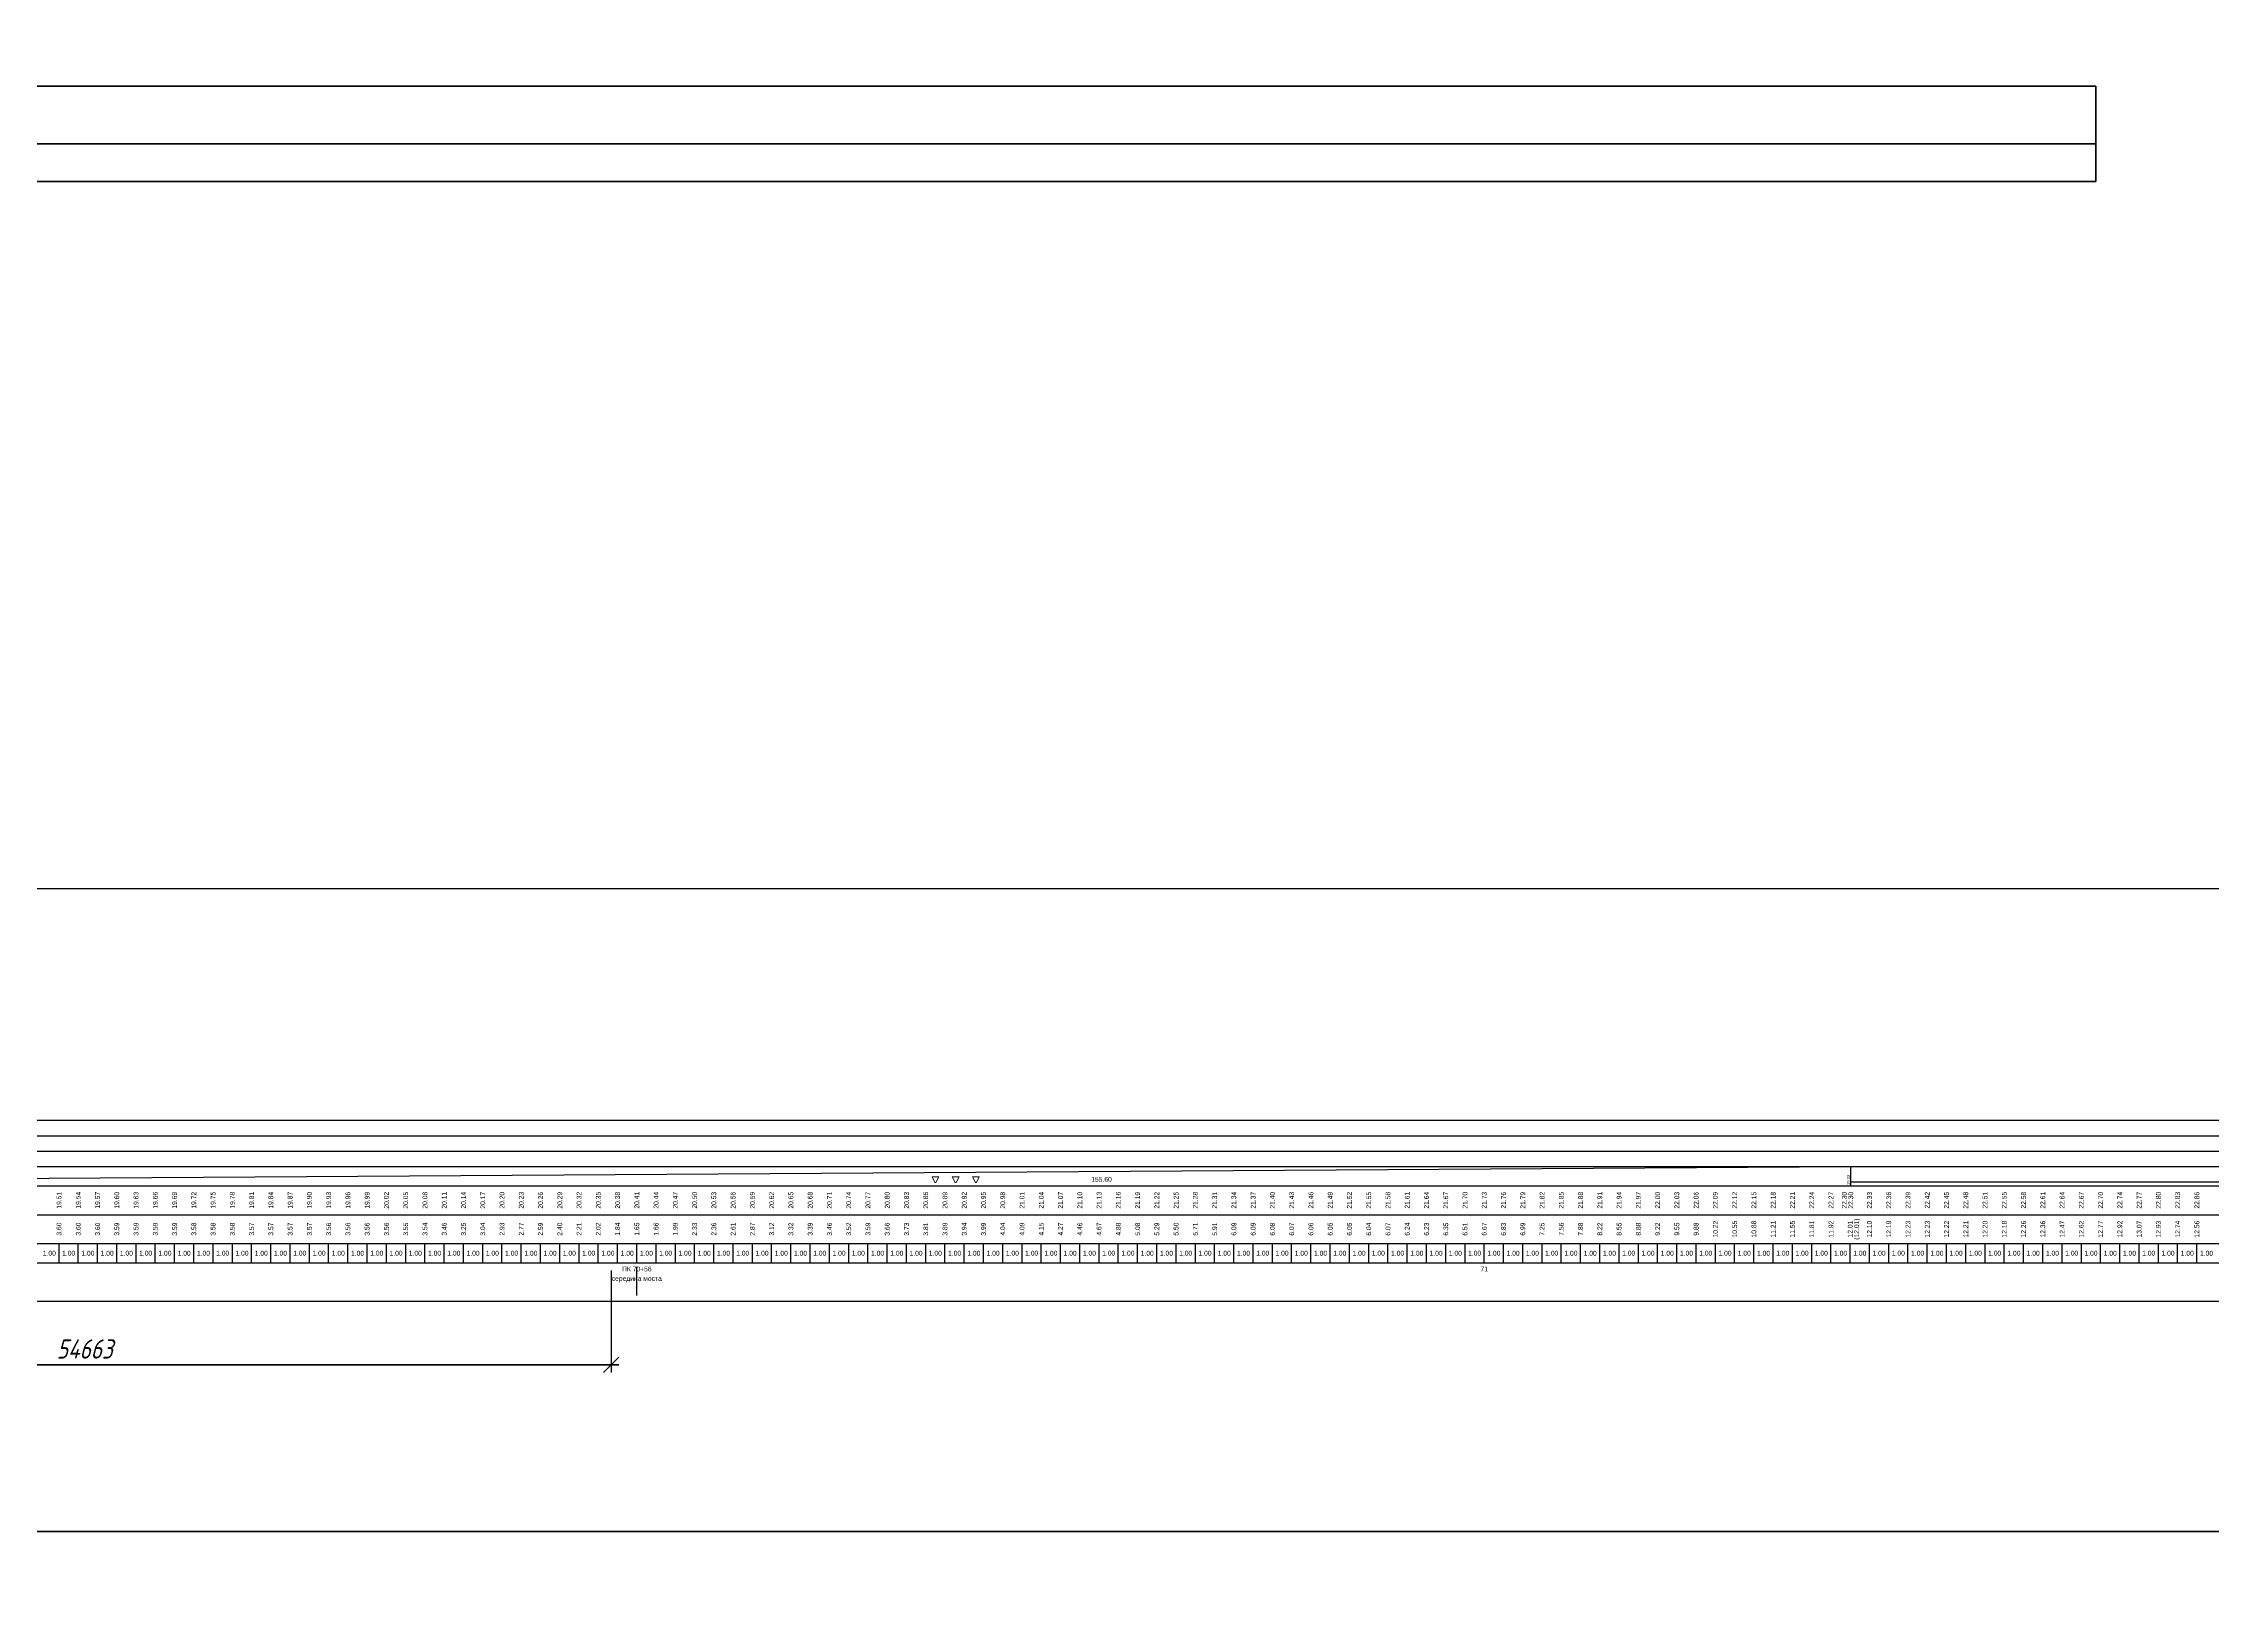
# Model space of a CAD drawing. Header units: millimetres. Extents: x 263685 to 14136308, y -2404013 to 2433772.
# Drawn here: x 6823598 to 6936225, y -109940 to -28662 of the extents above; entities that cross this region are included whole.
import ezdxf
from ezdxf import colors
from ezdxf.entities.mleader import LeaderData, LeaderLine
from ezdxf.enums import TextEntityAlignment as Align
from ezdxf.math import Vec2, Vec3

# ---------------------------------------------------------------- set-up
doc = ezdxf.new("R2010")
doc.units = ezdxf.units.MM
doc.linetypes.add('DASHED', pattern=[7, 5, -2, 0])
for name, color, linetype, lineweight in [('04_Невидимые', 3, 'Continuous', 13), ('1-Бетон', 106, 'Continuous', 35), ('ИС_Выноски', 3, 'Continuous', 18), ('ИС_ТаБл', 5, 'Continuous', 35)]:
    doc.layers.add(name, color=color, linetype=linetype, lineweight=lineweight)
for name, color, linetype in [('Километры', 7, 'Continuous'), ('Красные отметки', 1, 'Continuous'), ('Пикеты', 7, 'Continuous'), ('Таблица', 7, 'Continuous'), ('Черные отметки', 3, 'Continuous')]:
    doc.layers.add(name, color=color, linetype=linetype)
doc.styles.add('0', font='isocpeur.ttf', dxfattribs={"width": 0.8, "oblique": 15})
doc.styles.add('ISOCPEUR', font='isocpeur.ttf', dxfattribs={"width": 0.8, "oblique": 15, "height": 2.5})
doc.styles.get("Standard").update_dxf_attribs({"font": 'arial.ttf'})
doc.dimstyles.new('М400нов', dxfattribs={"dimscale": 400, "dimtxt": 2.5, "dimasz": 2, "dimexe": 1, "dimexo": 1, "dimgap": 0.8, "dimtad": 1, "dimdec": 0, "dimzin": 0, "dimdsep": 46, "dimtxsty": '0', "dimblk": 'OBLIQUE', "dimcen": 0.09, "dimdle": 1, "dimclrd": 256, "dimclre": 256, "dimclrt": 256, "dimadec": 4, "dimazin": 0, "dimtfac": 1, "dimtdec": 0, "dimtmove": 1, "dimatfit": 2, "dimfxl": 1, "dimtolj": 1, "dimtzin": 0, "dimlwd": -1, "dimarcsym": 0})

# ---------------------------------------------------------------- blocks, each defined once
blk = doc.blocks.new('_None')
blk = doc.blocks.new('*D295')
at = {"layer": '1-Бетон', "transparency": 16777216}
blk.add_line((6933750, -658489), (6934314, -664008), dxfattribs=at)
blk.add_solid([(6934447, -663994), (6934182, -664022), (6934396, -664804)], dxfattribs=at)
at = {"layer": 'Defpoints', "color": 0, "transparency": 16777216}
for p in [(6853074, 131052), (6934396, -664804)]:
    blk.add_point(p, dxfattribs=at)
at = {"layer": '1-Бетон', "transparency": 16777216, "insert": (6934808, -660767), "char_height": 1000, "attachment_point": 5, "rotation": 275.83435, "style": '0'}
blk.add_mtext('\\A1;R800000', dxfattribs=at)
blk = doc.blocks.new('_OBLIQUE')
at = {"color": 0, "linetype": 'ByBlock', "lineweight": -2}
blk.add_line((0.5, 0.5), (-0.5, -0.5), dxfattribs=at)
blk = doc.blocks.new('*D931')
at = {"layer": '1-Бетон', "lineweight": -2, "transparency": 16777216}
for p, q in [((6798409, -92383), (6798409, -97678)), ((6853072, -92383), (6853072, -97678))]:
    blk.add_line(p, q, dxfattribs=at)
at = {"layer": '1-Бетон', "transparency": 16777216}
blk.add_line((6853472, -97278), (6798009, -97278), dxfattribs=at)
at = {"layer": 'Defpoints', "color": 0, "transparency": 16777216}
for p in [(6798409, -91983), (6853072, -91983), (6798409, -97278)]:
    blk.add_point(p, dxfattribs=at)
at = {"layer": '1-Бетон', "transparency": 16777216, "xscale": 800, "yscale": 800, "zscale": 800, "rotation": 180}
blk.add_blockref('_OBLIQUE', (6798409, -97278), dxfattribs=at)
at = {"layer": '1-Бетон', "transparency": 16777216, "xscale": 800, "yscale": 800, "zscale": 800}
blk.add_blockref('_OBLIQUE', (6853072, -97278), dxfattribs=at)
at = {"layer": '1-Бетон', "transparency": 16777216, "insert": (6825740, -96458), "char_height": 1000, "attachment_point": 5, "style": '0'}
blk.add_mtext('\\A1;54663', dxfattribs=at)
blk = doc.blocks.new('мост план кальмиус')
at = {"layer": 'ИС_Выноски'}
ml = blk.add_multileader_mtext('Standard', dxfattribs=at)
ml.set_content('Ось ростверка опоры ОК6 ПК 71+26,32', color=256, style='ISOCPEUR')
ml.set_leader_properties(color=256, linetype='ByLayer')
ml.set_arrow_properties(name='NONE')
ml.build(insert=Vec2(0, 0))
ml.multileader.update_dxf_attribs({"text_left_attachment_type": 6, "text_right_attachment_type": 6, "dogleg_length": 0.36, "arrow_head_size": 600, "scale": 200})
ctx = ml.context
ctx.base_point, ctx.scale, ctx.char_height, ctx.arrow_head_size, ctx.landing_gap_size, ctx.plane_origin, ctx.plane_x_axis, ctx.plane_y_axis = Vec3(73245.4, -32330.6), 200, 1200, 600, 125, Vec3(80241.1, -7446.2), Vec3(0, 1), Vec3(-1, 0)
ctx.left_attachment, ctx.right_attachment, ctx.text_align_type = 6, 6, 1
notes = []
notes.append((ctx, [(1, (1, 1, 0), (73245.4, -15820.4), (0, -1), 161, [(1, [(73245.4, -14402.4)], 0, [])])]))
ctx.mtext.insert, ctx.mtext.text_direction, ctx.mtext.rotation, ctx.mtext.width, ctx.mtext.alignment, ctx.mtext.flow_direction = Vec3(71805.4, -24156), Vec3(0, 1), 1.57079633, 17109.09, 2, 5
ml = blk.add_multileader_mtext('Standard', dxfattribs=at)
ml.set_content('Ось опоры ОП3 \\PПК 70+38,14', color=256, style='ISOCPEUR')
ml.set_leader_properties(color=256, linetype='ByLayer')
ml.set_arrow_properties(name='NONE')
ml.build(insert=Vec2(0, 0))
ml.multileader.update_dxf_attribs({"text_left_attachment_type": 6, "text_right_attachment_type": 6, "dogleg_length": 0.36, "arrow_head_size": 600, "scale": 200})
ctx = ml.context
ctx.base_point, ctx.scale, ctx.char_height, ctx.arrow_head_size, ctx.landing_gap_size, ctx.plane_origin, ctx.plane_x_axis, ctx.plane_y_axis = Vec3(-16526.7, -29664.4), 200, 1200, 600, 125, Vec3(-9531, -10788.8), Vec3(0, 1), Vec3(-1, 0)
ctx.left_attachment, ctx.right_attachment, ctx.text_align_type = 6, 6, 1
notes.append((ctx, [(1, (1, 1, 0), (-16526.7, -19970.3), (0, -1), 161, [(1, [(-16526.7, -17624.6)], 0, [])])]))
ctx.mtext.insert, ctx.mtext.text_direction, ctx.mtext.rotation, ctx.mtext.width, ctx.mtext.alignment, ctx.mtext.flow_direction = Vec3(-17966.7, -24897.9), Vec3(0, 1), 1.57079633, 11378.466, 2, 5
ml = blk.add_multileader_mtext('Standard', dxfattribs=at)
ml.set_content('Ось опоры ОП4 \\PПК 70+71,19', color=256, style='ISOCPEUR')
ml.set_leader_properties(color=256, linetype='ByLayer')
ml.set_arrow_properties(name='NONE')
ml.build(insert=Vec2(0, 0))
ml.multileader.update_dxf_attribs({"text_left_attachment_type": 6, "text_right_attachment_type": 6, "dogleg_length": 0.36, "arrow_head_size": 600, "scale": 200})
ctx = ml.context
ctx.base_point, ctx.scale, ctx.char_height, ctx.arrow_head_size, ctx.landing_gap_size, ctx.plane_origin, ctx.plane_x_axis, ctx.plane_y_axis = Vec3(16523.3, -29240.8), 200, 1200, 600, 125, Vec3(23519, -10788.8), Vec3(0, 1), Vec3(-1, 0)
ctx.left_attachment, ctx.right_attachment, ctx.text_align_type = 6, 6, 1
notes.append((ctx, [(1, (1, 1, 0), (16523.3, -19450.7), (0, -1), 161, [(1, [(16523.3, -17624.6)], 0, [])])]))
ctx.mtext.insert, ctx.mtext.text_direction, ctx.mtext.rotation, ctx.mtext.width, ctx.mtext.alignment, ctx.mtext.flow_direction = Vec3(15083.3, -24426.3), Vec3(0, 1), 1.57079633, 10889.447, 2, 5
ml = blk.add_multileader_mtext('Standard', dxfattribs=at)
ml.set_content('Ось опоры ОП5 \\PПК 71+4,24', color=256, style='ISOCPEUR')
ml.set_leader_properties(color=256, linetype='ByLayer')
ml.set_arrow_properties(name='NONE')
ml.build(insert=Vec2(0, 0))
ml.multileader.update_dxf_attribs({"text_left_attachment_type": 6, "text_right_attachment_type": 6, "dogleg_length": 0.36, "arrow_head_size": 600, "scale": 200})
ctx = ml.context
ctx.base_point, ctx.scale, ctx.char_height, ctx.arrow_head_size, ctx.landing_gap_size, ctx.plane_origin, ctx.plane_x_axis, ctx.plane_y_axis = Vec3(49544.5, -27905.8), 200, 1200, 600, 125, Vec3(56540.2, -9400.5), Vec3(0, 1), Vec3(-1, 0)
ctx.left_attachment, ctx.right_attachment, ctx.text_align_type = 6, 6, 1
notes.append((ctx, [(1, (1, 1, 0), (49544.5, -18211.7), (0, -1), 161, [(1, [(49544.5, -16236.4)], 0, [])])]))
ctx.mtext.insert, ctx.mtext.text_direction, ctx.mtext.rotation, ctx.mtext.width, ctx.mtext.alignment, ctx.mtext.flow_direction = Vec3(48104.5, -23139.3), Vec3(0, 1), 1.57079633, 10620.215, 2, 5
for ctx, leaders in notes:
    for number, flags, end, landing, length, lines in leaders:
        leader = LeaderData()
        leader.index, (leader.has_last_leader_line, leader.has_dogleg_vector, leader.attachment_direction) = number, flags
        leader.last_leader_point, leader.dogleg_vector, leader.dogleg_length = Vec3(end), Vec3(landing), length
        for number, points, colour, breaks in lines:
            line = LeaderLine()
            line.index, line.vertices, line.color, line.breaks = number, Vec3.list(points), colors.encode_raw_color(colour), breaks
            leader.lines.append(line)
        ctx.leaders.append(leader)

msp = doc.modelspace()

# ---------------------------------------------------------------- linework, layer by layer
at = {"color": 1}
msp.add_lwpolyline([(6546658.009, 91146.6249), (7115680.6605, 91146.6249), (7115680.6605, -72566.6945), (6546658.009, -72566.6945)], close=True, dxfattribs=at)
at = {"layer": '04_Невидимые', "color": 4, "linetype": 'DASHED', "ltscale": 500, "flags": 128}
for points in [[(6869737.014, -87518.7119), (6870087.014, -87518.7119), (6869937.014, -87818.7119), (6869887.014, -87818.7119), (6869737.014, -87518.7119)], [(6870787.0169, -87518.7119), (6871137.0169, -87518.7119), (6870987.0169, -87818.7119), (6870937.0169, -87818.7119), (6870787.0169, -87518.7119)], [(6871837.3974, -87518.7119), (6872187.3974, -87518.7119), (6872037.3974, -87818.7119), (6871987.3974, -87818.7119), (6871837.3974, -87518.7119)]]:
    msp.add_lwpolyline(points, dxfattribs=at)
at = {"layer": '1-Бетон', "color": 6}
msp.add_lwpolyline([(6532385.7521, 97510.8397), (7457736.6859, 97510.8397), (7457736.6859, -105940.3832), (6532385.7521, -105940.3832)], close=True, dxfattribs=at)
at = {"layer": 'ИС_ТаБл'}
for p, q in [((6766243.5233, -30884.1617), (6930166.0922, -30884.1617)), ((6766243.5233, -35838.5693), (6930166.0922, -35838.5693))]:
    msp.add_line(p, q, dxfattribs=at)
at = {"layer": 'ИС_ТаБл', "ltscale": 1000}
msp.add_line((6930166.0922, -33884.1617), (6766243.5233, -33884.1617), dxfattribs=at)
at = {"layer": 'ИС_ТаБл'}
msp.add_lwpolyline([(6930166.0922, -30884.1617), (6930166.0922, -35838.5693)], dxfattribs=at)
at = {"layer": 'Километры', "linetype": 'Continuous'}
msp.add_line((6854408.6098, -93683.4055), (6854408.6098, -92183.4055), dxfattribs=at)
at = {"layer": 'Красные отметки', "linetype": 'Continuous'}
for p, q in [((6761841.5182, -87983.4055), (6917436.7226, -86983.4055)), ((6917436.7226, -87983.4055), (6917436.7226, -86983.4055)), ((6917436.7226, -87783.4055), (6998408.6098, -87783.4055))]:
    msp.add_line(p, q, dxfattribs=at)
at = {"layer": 'Таблица', "linetype": 'Continuous'}
for p, q in [((6598408.6098, -84583.4055), (6998408.6098, -84583.4055)), ((6598408.6098, -85383.4055), (6998408.6098, -85383.4055)), ((6598408.6098, -86183.4055), (6998408.6098, -86183.4055)), ((6598408.6098, -86983.4055), (6998408.6098, -86983.4055)), ((6598408.6098, -87983.4055), (6998408.6098, -87983.4055)), ((6598408.6098, -89483.4055), (6998408.6098, -89483.4055)), ((6598408.6098, -90983.4055), (6998408.6098, -90983.4055)), ((6598408.6098, -91983.4055), (6998408.6098, -91983.4055)), ((6598408.6098, -93983.4055), (6998408.6098, -93983.4055))]:
    msp.add_line(p, q, dxfattribs=at)
at = {"layer": 'Черные отметки', "linetype": 'Continuous'}
for p, q in [((6824408.6098, -91983.4055), (6824408.6098, -90983.4055)), ((6825408.6098, -91983.4055), (6825408.6098, -90983.4055)), ((6826408.6098, -91983.4055), (6826408.6098, -90983.4055)), ((6827408.6098, -91983.4055), (6827408.6098, -90983.4055)), ((6828408.6098, -91983.4055), (6828408.6098, -90983.4055)), ((6829408.6098, -91983.4055), (6829408.6098, -90983.4055)), ((6830408.6098, -91983.4055), (6830408.6098, -90983.4055)), ((6831408.6098, -91983.4055), (6831408.6098, -90983.4055)), ((6832408.6098, -91983.4055), (6832408.6098, -90983.4055)), ((6833408.6098, -91983.4055), (6833408.6098, -90983.4055)), ((6834408.6098, -91983.4055), (6834408.6098, -90983.4055)), ((6835408.6098, -91983.4055), (6835408.6098, -90983.4055)), ((6836408.6098, -91983.4055), (6836408.6098, -90983.4055)), ((6837408.6098, -91983.4055), (6837408.6098, -90983.4055)), ((6838408.6098, -91983.4055), (6838408.6098, -90983.4055)), ((6839408.6098, -91983.4055), (6839408.6098, -90983.4055)), ((6840408.6098, -91983.4055), (6840408.6098, -90983.4055)), ((6841408.6098, -91983.4055), (6841408.6098, -90983.4055)), ((6842408.6098, -91983.4055), (6842408.6098, -90983.4055)), ((6843408.6098, -91983.4055), (6843408.6098, -90983.4055)), ((6844408.6098, -91983.4055), (6844408.6098, -90983.4055)), ((6845408.6098, -91983.4055), (6845408.6098, -90983.4055)), ((6846408.6098, -91983.4055), (6846408.6098, -90983.4055)), ((6847408.6098, -91983.4055), (6847408.6098, -90983.4055)), ((6848408.6098, -91983.4055), (6848408.6098, -90983.4055)), ((6849408.6098, -91983.4055), (6849408.6098, -90983.4055)), ((6850408.6098, -91983.4055), (6850408.6098, -90983.4055)), ((6851408.6098, -91983.4055), (6851408.6098, -90983.4055)), ((6852408.6098, -91983.4055), (6852408.6098, -90983.4055)), ((6853408.6098, -91983.4055), (6853408.6098, -90983.4055)), ((6854408.6098, -91983.4055), (6854408.6098, -90983.4055)), ((6855408.6098, -91983.4055), (6855408.6098, -90983.4055)), ((6856408.6098, -91983.4055), (6856408.6098, -90983.4055)), ((6857408.6098, -91983.4055), (6857408.6098, -90983.4055)), ((6858408.6098, -91983.4055), (6858408.6098, -90983.4055)), ((6859408.6098, -91983.4055), (6859408.6098, -90983.4055)), ((6860408.6098, -91983.4055), (6860408.6098, -90983.4055)), ((6861408.6098, -91983.4055), (6861408.6098, -90983.4055)), ((6862408.6098, -91983.4055), (6862408.6098, -90983.4055)), ((6863408.6098, -91983.4055), (6863408.6098, -90983.4055)), ((6864408.6098, -91983.4055), (6864408.6098, -90983.4055)), ((6865408.6098, -91983.4055), (6865408.6098, -90983.4055)), ((6866408.6098, -91983.4055), (6866408.6098, -90983.4055)), ((6867408.6098, -91983.4055), (6867408.6098, -90983.4055)), ((6868408.6098, -91983.4055), (6868408.6098, -90983.4055)), ((6869408.6098, -91983.4055), (6869408.6098, -90983.4055)), ((6870408.6098, -91983.4055), (6870408.6098, -90983.4055)), ((6871408.6098, -91983.4055), (6871408.6098, -90983.4055)), ((6872408.6098, -91983.4055), (6872408.6098, -90983.4055)), ((6873408.6098, -91983.4055), (6873408.6098, -90983.4055)), ((6874408.6098, -91983.4055), (6874408.6098, -90983.4055)), ((6875408.6098, -91983.4055), (6875408.6098, -90983.4055)), ((6876408.6098, -91983.4055), (6876408.6098, -90983.4055)), ((6877408.6098, -91983.4055), (6877408.6098, -90983.4055)), ((6878408.6098, -91983.4055), (6878408.6098, -90983.4055)), ((6879408.6098, -91983.4055), (6879408.6098, -90983.4055)), ((6880408.6098, -91983.4055), (6880408.6098, -90983.4055)), ((6881408.6098, -91983.4055), (6881408.6098, -90983.4055)), ((6882408.6098, -91983.4055), (6882408.6098, -90983.4055)), ((6883408.6098, -91983.4055), (6883408.6098, -90983.4055)), ((6884408.6098, -91983.4055), (6884408.6098, -90983.4055)), ((6885408.6098, -91983.4055), (6885408.6098, -90983.4055)), ((6886408.6098, -91983.4055), (6886408.6098, -90983.4055)), ((6887408.6098, -91983.4055), (6887408.6098, -90983.4055)), ((6888408.6098, -91983.4055), (6888408.6098, -90983.4055)), ((6889408.6098, -91983.4055), (6889408.6098, -90983.4055)), ((6890408.6098, -91983.4055), (6890408.6098, -90983.4055)), ((6891408.6098, -91983.4055), (6891408.6098, -90983.4055)), ((6892408.6098, -91983.4055), (6892408.6098, -90983.4055)), ((6893408.6098, -91983.4055), (6893408.6098, -90983.4055)), ((6894408.6098, -91983.4055), (6894408.6098, -90983.4055)), ((6895408.6098, -91983.4055), (6895408.6098, -90983.4055)), ((6896408.6098, -91983.4055), (6896408.6098, -90983.4055)), ((6897408.6098, -91983.4055), (6897408.6098, -90983.4055)), ((6898408.6098, -91983.4055), (6898408.6098, -90983.4055)), ((6899408.6098, -91983.4055), (6899408.6098, -90983.4055)), ((6900408.6098, -91983.4055), (6900408.6098, -90983.4055)), ((6901408.6098, -91983.4055), (6901408.6098, -90983.4055)), ((6902408.6098, -91983.4055), (6902408.6098, -90983.4055)), ((6903408.6098, -91983.4055), (6903408.6098, -90983.4055)), ((6904408.6098, -91983.4055), (6904408.6098, -90983.4055)), ((6905408.6098, -91983.4055), (6905408.6098, -90983.4055)), ((6906408.6098, -91983.4055), (6906408.6098, -90983.4055)), ((6907408.6098, -91983.4055), (6907408.6098, -90983.4055)), ((6908408.6098, -91983.4055), (6908408.6098, -90983.4055)), ((6909408.6098, -91983.4055), (6909408.6098, -90983.4055)), ((6910408.6098, -91983.4055), (6910408.6098, -90983.4055)), ((6911408.6098, -91983.4055), (6911408.6098, -90983.4055)), ((6912408.6098, -91983.4055), (6912408.6098, -90983.4055)), ((6913408.6098, -91983.4055), (6913408.6098, -90983.4055)), ((6914408.6098, -91983.4055), (6914408.6098, -90983.4055)), ((6915408.6098, -91983.4055), (6915408.6098, -90983.4055)), ((6916408.6098, -91983.4055), (6916408.6098, -90983.4055)), ((6917408.6098, -91983.4055), (6917408.6098, -90983.4055)), ((6918408.6098, -91983.4055), (6918408.6098, -90983.4055)), ((6919408.6098, -91983.4055), (6919408.6098, -90983.4055)), ((6920408.6098, -91983.4055), (6920408.6098, -90983.4055)), ((6921408.6098, -91983.4055), (6921408.6098, -90983.4055)), ((6922408.6098, -91983.4055), (6922408.6098, -90983.4055)), ((6923408.6098, -91983.4055), (6923408.6098, -90983.4055)), ((6924408.6098, -91983.4055), (6924408.6098, -90983.4055)), ((6925408.6098, -91983.4055), (6925408.6098, -90983.4055)), ((6926408.6098, -91983.4055), (6926408.6098, -90983.4055)), ((6927408.6098, -91983.4055), (6927408.6098, -90983.4055)), ((6928408.6098, -91983.4055), (6928408.6098, -90983.4055)), ((6929408.6098, -91983.4055), (6929408.6098, -90983.4055)), ((6930408.6098, -91983.4055), (6930408.6098, -90983.4055)), ((6931408.6098, -91983.4055), (6931408.6098, -90983.4055)), ((6932408.6098, -91983.4055), (6932408.6098, -90983.4055)), ((6933408.6098, -91983.4055), (6933408.6098, -90983.4055)), ((6934408.6098, -91983.4055), (6934408.6098, -90983.4055)), ((6935408.6098, -91983.4055), (6935408.6098, -90983.4055))]:
    msp.add_line(p, q, dxfattribs=at)

# ---------------------------------------------------------------- block references
at = {"layer": '1-Бетон'}
msp.add_blockref('мост план кальмиус', (6853073.53, -668947.9294), dxfattribs=at)

# ---------------------------------------------------------------- texts
at = {"layer": 'Красные отметки', "linetype": 'Continuous', "width": 0.8}
msp.add_text('155.60', height=250, dxfattribs=at).set_placement((6878537.9215, -87650.0722), align=Align.MIDDLE_CENTER)
msp.add_text('19.03', height=150, rotation=90.000002493, dxfattribs=at).set_placement((6917386.7226, -87937.951))
for s, p in [('19.51', (6824408.6098, -88733.4055)), ('19.54', (6825408.6098, -88733.4055)), ('19.57', (6826408.6098, -88733.4055)), ('19.60', (6827408.6098, -88733.4055)), ('19.63', (6828408.6098, -88733.4055)), ('19.66', (6829408.6098, -88733.4055)), ('19.69', (6830408.6098, -88733.4055)), ('19.72', (6831408.6098, -88733.4055)), ('19.75', (6832408.6098, -88733.4055)), ('19.78', (6833408.6098, -88733.4055)), ('19.81', (6834408.6098, -88733.4055)), ('19.84', (6835408.6098, -88733.4055)), ('19.87', (6836408.6098, -88733.4055)), ('19.90', (6837408.6098, -88733.4055)), ('19.93', (6838408.6098, -88733.4055)), ('19.96', (6839408.6098, -88733.4055)), ('19.99', (6840408.6098, -88733.4055)), ('20.02', (6841408.6098, -88733.4055)), ('20.05', (6842408.6098, -88733.4055)), ('20.08', (6843408.6098, -88733.4055)), ('20.11', (6844408.6098, -88733.4055)), ('20.14', (6845408.6098, -88733.4055)), ('20.17', (6846408.6098, -88733.4055)), ('20.20', (6847408.6098, -88733.4055)), ('20.23', (6848408.6098, -88733.4055)), ('20.26', (6849408.6098, -88733.4055)), ('20.29', (6850408.6098, -88733.4055)), ('20.32', (6851408.6098, -88733.4055)), ('20.35', (6852408.6098, -88733.4055)), ('20.38', (6853408.6098, -88733.4055)), ('20.41', (6854408.6098, -88733.4055)), ('20.44', (6855408.6098, -88733.4055)), ('20.47', (6856408.6098, -88733.4055)), ('20.50', (6857408.6098, -88733.4055)), ('20.53', (6858408.6098, -88733.4055)), ('20.56', (6859408.6098, -88733.4055)), ('20.59', (6860408.6098, -88733.4055)), ('20.62', (6861408.6098, -88733.4055)), ('20.65', (6862408.6098, -88733.4055)), ('20.68', (6863408.6098, -88733.4055)), ('20.71', (6864408.6098, -88733.4055)), ('20.74', (6865408.6098, -88733.4055)), ('20.77', (6866408.6098, -88733.4055)), ('20.80', (6867408.6098, -88733.4055)), ('20.83', (6868408.6098, -88733.4055)), ('20.86', (6869408.6098, -88733.4055)), ('20.89', (6870408.6098, -88733.4055)), ('20.92', (6871408.6098, -88733.4055)), ('20.95', (6872408.6098, -88733.4055)), ('20.98', (6873408.6098, -88733.4055)), ('21.01', (6874408.6098, -88733.4055)), ('21.04', (6875408.6098, -88733.4055)), ('21.07', (6876408.6098, -88733.4055)), ('21.10', (6877408.6098, -88733.4055)), ('21.13', (6878408.6098, -88733.4055)), ('21.16', (6879408.6098, -88733.4055)), ('21.19', (6880408.6098, -88733.4055)), ('21.22', (6881408.6098, -88733.4055)), ('21.25', (6882408.6098, -88733.4055)), ('21.28', (6883408.6098, -88733.4055)), ('21.31', (6884408.6098, -88733.4055)), ('21.34', (6885408.6098, -88733.4055)), ('21.37', (6886408.6098, -88733.4055)), ('21.40', (6887408.6098, -88733.4055)), ('21.43', (6888408.6098, -88733.4055)), ('21.46', (6889408.6098, -88733.4055)), ('21.49', (6890408.6098, -88733.4055)), ('21.52', (6891408.6098, -88733.4055)), ('21.55', (6892408.6098, -88733.4055)), ('21.58', (6893408.6098, -88733.4055)), ('21.61', (6894408.6098, -88733.4055)), ('21.64', (6895408.6098, -88733.4055)), ('21.67', (6896408.6098, -88733.4055)), ('21.70', (6897408.6098, -88733.4055)), ('21.73', (6898408.6098, -88733.4055)), ('21.76', (6899408.6098, -88733.4055)), ('21.79', (6900408.6098, -88733.4055)), ('21.82', (6901408.6098, -88733.4055)), ('21.85', (6902408.6098, -88733.4055)), ('21.88', (6903408.6098, -88733.4055)), ('21.91', (6904408.6098, -88733.4055)), ('21.94', (6905408.6098, -88733.4055)), ('21.97', (6906408.6098, -88733.4055)), ('22.00', (6907408.6098, -88733.4055)), ('22.03', (6908408.6098, -88733.4055)), ('22.06', (6909408.6098, -88733.4055)), ('22.09', (6910408.6098, -88733.4055)), ('22.12', (6911408.6098, -88733.4055)), ('22.15', (6912408.6098, -88733.4055)), ('22.18', (6913408.6098, -88733.4055)), ('22.21', (6914408.6098, -88733.4055)), ('22.24', (6915408.6098, -88733.4055)), ('22.27', (6916408.6098, -88733.4055)), ('22.30', (6917103.3893, -88733.4055)), ('22.30', (6917436.7226, -88733.4055)), ('22.33', (6918408.6098, -88733.4055)), ('22.36', (6919408.6098, -88733.4055)), ('22.39', (6920408.6098, -88733.4055)), ('22.42', (6921408.6098, -88733.4055)), ('22.45', (6922408.6098, -88733.4055)), ('22.48', (6923408.6098, -88733.4055)), ('22.51', (6924408.6098, -88733.4055)), ('22.55', (6925408.6098, -88733.4055)), ('22.58', (6926408.6098, -88733.4055)), ('22.61', (6927408.6098, -88733.4055)), ('22.64', (6928408.6098, -88733.4055)), ('22.67', (6929408.6098, -88733.4055)), ('22.70', (6930408.6098, -88733.4055)), ('22.74', (6931408.6098, -88733.4055)), ('22.77', (6932408.6098, -88733.4055)), ('22.80', (6933408.6098, -88733.4055)), ('22.83', (6934408.6098, -88733.4055)), ('22.86', (6935408.6098, -88733.4055))]:
    msp.add_text(s, height=250, rotation=90.000002493, dxfattribs=at).set_placement(p, align=Align.MIDDLE_CENTER)
at = {"layer": 'Пикеты', "color": 1, "linetype": 'Continuous', "width": 0.8}
for s, p in [('ПК 70+56', (6854408.6098, -92429.9288)), ('середина моста', (6854408.6098, -92920.9688))]:
    msp.add_text(s, height=250, dxfattribs=at).set_placement(p, align=Align.CENTER)
at = {"layer": 'Пикеты', "linetype": 'Continuous', "width": 0.8}
msp.add_text('71', height=250, dxfattribs=at).set_placement((6898408.6098, -92429.9288), align=Align.CENTER)
at = {"layer": 'Черные отметки', "linetype": 'Continuous', "width": 0.8}
for s, p in [('3.60', (6824408.6098, -90233.4055)), ('3.60', (6825408.6098, -90233.4055)), ('3.60', (6826408.6098, -90233.4055)), ('3.59', (6827408.6098, -90233.4055)), ('3.59', (6828408.6098, -90233.4055)), ('3.59', (6829408.6098, -90233.4055)), ('3.59', (6830408.6098, -90233.4055)), ('3.58', (6831408.6098, -90233.4055)), ('3.58', (6832408.6098, -90233.4055)), ('3.58', (6833408.6098, -90233.4055)), ('3.57', (6834408.6098, -90233.4055)), ('3.57', (6835408.6098, -90233.4055)), ('3.57', (6836408.6098, -90233.4055)), ('3.57', (6837408.6098, -90233.4055)), ('3.56', (6838408.6098, -90233.4055)), ('3.56', (6839408.6098, -90233.4055)), ('3.56', (6840408.6098, -90233.4055)), ('3.56', (6841408.6098, -90233.4055)), ('3.55', (6842408.6098, -90233.4055)), ('3.54', (6843408.6098, -90233.4055)), ('3.46', (6844408.6098, -90233.4055)), ('3.25', (6845408.6098, -90233.4055)), ('3.04', (6846408.6098, -90233.4055)), ('2.93', (6847408.6098, -90233.4055)), ('2.77', (6848408.6098, -90233.4055)), ('2.59', (6849408.6098, -90233.4055)), ('2.40', (6850408.6098, -90233.4055)), ('2.21', (6851408.6098, -90233.4055)), ('2.02', (6852408.6098, -90233.4055)), ('1.84', (6853408.6098, -90233.4055)), ('1.65', (6854408.6098, -90233.4055)), ('1.66', (6855408.6098, -90233.4055)), ('1.99', (6856408.6098, -90233.4055)), ('2.33', (6857408.6098, -90233.4055)), ('2.36', (6858408.6098, -90233.4055)), ('2.61', (6859408.6098, -90233.4055)), ('2.87', (6860408.6098, -90233.4055)), ('3.12', (6861408.6098, -90233.4055)), ('3.32', (6862408.6098, -90233.4055)), ('3.39', (6863408.6098, -90233.4055)), ('3.46', (6864408.6098, -90233.4055)), ('3.52', (6865408.6098, -90233.4055)), ('3.59', (6866408.6098, -90233.4055)), ('3.66', (6867408.6098, -90233.4055)), ('3.73', (6868408.6098, -90233.4055)), ('3.81', (6869408.6098, -90233.4055)), ('3.89', (6870408.6098, -90233.4055)), ('3.94', (6871408.6098, -90233.4055)), ('3.99', (6872408.6098, -90233.4055)), ('4.04', (6873408.6098, -90233.4055)), ('4.09', (6874408.6098, -90233.4055)), ('4.15', (6875408.6098, -90233.4055)), ('4.27', (6876408.6098, -90233.4055)), ('4.46', (6877408.6098, -90233.4055)), ('4.67', (6878408.6098, -90233.4055)), ('4.88', (6879408.6098, -90233.4055)), ('5.08', (6880408.6098, -90233.4055)), ('5.29', (6881408.6098, -90233.4055)), ('5.50', (6882408.6098, -90233.4055)), ('5.71', (6883408.6098, -90233.4055)), ('5.91', (6884408.6098, -90233.4055)), ('6.09', (6885408.6098, -90233.4055)), ('6.09', (6886408.6098, -90233.4055)), ('6.08', (6887408.6098, -90233.4055)), ('6.07', (6888408.6098, -90233.4055)), ('6.06', (6889408.6098, -90233.4055)), ('6.05', (6890408.6098, -90233.4055)), ('6.05', (6891408.6098, -90233.4055)), ('6.04', (6892408.6098, -90233.4055)), ('6.07', (6893408.6098, -90233.4055)), ('6.24', (6894408.6098, -90233.4055)), ('6.23', (6895408.6098, -90233.4055)), ('6.35', (6896408.6098, -90233.4055)), ('6.51', (6897408.6098, -90233.4055)), ('6.67', (6898408.6098, -90233.4055)), ('6.83', (6899408.6098, -90233.4055)), ('6.99', (6900408.6098, -90233.4055)), ('7.25', (6901408.6098, -90233.4055)), ('7.56', (6902408.6098, -90233.4055)), ('7.88', (6903408.6098, -90233.4055)), ('8.22', (6904408.6098, -90233.4055)), ('8.55', (6905408.6098, -90233.4055)), ('8.88', (6906408.6098, -90233.4055)), ('9.22', (6907408.6098, -90233.4055)), ('9.55', (6908408.6098, -90233.4055)), ('9.88', (6909408.6098, -90233.4055)), ('10.22', (6910408.6098, -90233.4055)), ('10.55', (6911408.6098, -90233.4055)), ('10.88', (6912408.6098, -90233.4055)), ('11.21', (6913408.6098, -90233.4055)), ('11.55', (6914408.6098, -90233.4055)), ('11.81', (6915408.6098, -90233.4055)), ('11.92', (6916408.6098, -90233.4055)), ('12.01', (6917408.6098, -90233.4055)), ('(12.01)', (6917741.9431, -90233.4055)), ('12.10', (6918408.6098, -90233.4055)), ('12.19', (6919408.6098, -90233.4055)), ('12.23', (6920408.6098, -90233.4055)), ('12.23', (6921408.6098, -90233.4055)), ('12.22', (6922408.6098, -90233.4055)), ('12.21', (6923408.6098, -90233.4055)), ('12.20', (6924408.6098, -90233.4055)), ('12.18', (6925408.6098, -90233.4055)), ('12.26', (6926408.6098, -90233.4055)), ('12.36', (6927408.6098, -90233.4055)), ('12.47', (6928408.6098, -90233.4055)), ('12.62', (6929408.6098, -90233.4055)), ('12.77', (6930408.6098, -90233.4055)), ('12.92', (6931408.6098, -90233.4055)), ('13.07', (6932408.6098, -90233.4055)), ('12.93', (6933408.6098, -90233.4055)), ('12.74', (6934408.6098, -90233.4055)), ('12.56', (6935408.6098, -90233.4055))]:
    msp.add_text(s, height=250, rotation=90.000002493, dxfattribs=at).set_placement(p, align=Align.MIDDLE_CENTER)
for p in [(6823908.6098, -91483.4055), (6824908.6098, -91483.4055), (6825908.6098, -91483.4055), (6826908.6098, -91483.4055), (6827908.6098, -91483.4055), (6828908.6098, -91483.4055), (6829908.6098, -91483.4055), (6830908.6098, -91483.4055), (6831908.6098, -91483.4055), (6832908.6098, -91483.4055), (6833908.6098, -91483.4055), (6834908.6098, -91483.4055), (6835908.6098, -91483.4055), (6836908.6098, -91483.4055), (6837908.6098, -91483.4055), (6838908.6098, -91483.4055), (6839908.6098, -91483.4055), (6840908.6098, -91483.4055), (6841908.6098, -91483.4055), (6842908.6098, -91483.4055), (6843908.6098, -91483.4055), (6844908.6098, -91483.4055), (6845908.6098, -91483.4055), (6846908.6098, -91483.4055), (6847908.6098, -91483.4055), (6848908.6098, -91483.4055), (6849908.6098, -91483.4055), (6850908.6098, -91483.4055), (6851908.6098, -91483.4055), (6852908.6098, -91483.4055), (6853908.6098, -91483.4055), (6854908.6098, -91483.4055), (6855908.6098, -91483.4055), (6856908.6098, -91483.4055), (6857908.6098, -91483.4055), (6858908.6098, -91483.4055), (6859908.6098, -91483.4055), (6860908.6098, -91483.4055), (6861908.6098, -91483.4055), (6862908.6098, -91483.4055), (6863908.6098, -91483.4055), (6864908.6098, -91483.4055), (6865908.6098, -91483.4055), (6866908.6098, -91483.4055), (6867908.6098, -91483.4055), (6868908.6098, -91483.4055), (6869908.6098, -91483.4055), (6870908.6098, -91483.4055), (6871908.6098, -91483.4055), (6872908.6098, -91483.4055), (6873908.6098, -91483.4055), (6874908.6098, -91483.4055), (6875908.6098, -91483.4055), (6876908.6098, -91483.4055), (6877908.6098, -91483.4055), (6878908.6098, -91483.4055), (6879908.6098, -91483.4055), (6880908.6098, -91483.4055), (6881908.6098, -91483.4055), (6882908.6098, -91483.4055), (6883908.6098, -91483.4055), (6884908.6098, -91483.4055), (6885908.6098, -91483.4055), (6886908.6098, -91483.4055), (6887908.6098, -91483.4055), (6888908.6098, -91483.4055), (6889908.6098, -91483.4055), (6890908.6098, -91483.4055), (6891908.6098, -91483.4055), (6892908.6098, -91483.4055), (6893908.6098, -91483.4055), (6894908.6098, -91483.4055), (6895908.6098, -91483.4055), (6896908.6098, -91483.4055), (6897908.6098, -91483.4055), (6898908.6098, -91483.4055), (6899908.6098, -91483.4055), (6900908.6098, -91483.4055), (6901908.6098, -91483.4055), (6902908.6098, -91483.4055), (6903908.6098, -91483.4055), (6904908.6098, -91483.4055), (6905908.6098, -91483.4055), (6906908.6098, -91483.4055), (6907908.6098, -91483.4055), (6908908.6098, -91483.4055), (6909908.6098, -91483.4055), (6910908.6098, -91483.4055), (6911908.6098, -91483.4055), (6912908.6098, -91483.4055), (6913908.6098, -91483.4055), (6914908.6098, -91483.4055), (6915908.6098, -91483.4055), (6916908.6098, -91483.4055), (6917908.6098, -91483.4055), (6918908.6098, -91483.4055), (6919908.6098, -91483.4055), (6920908.6098, -91483.4055), (6921908.6098, -91483.4055), (6922908.6098, -91483.4055), (6923908.6098, -91483.4055), (6924908.6098, -91483.4055), (6925908.6098, -91483.4055), (6926908.6098, -91483.4055), (6927908.6098, -91483.4055), (6928908.6098, -91483.4055), (6929908.6098, -91483.4055), (6930908.6098, -91483.4055), (6931908.6098, -91483.4055), (6932908.6098, -91483.4055), (6933908.6098, -91483.4055), (6934908.6098, -91483.4055), (6935908.6098, -91483.4055)]:
    msp.add_text('1.00', height=250, dxfattribs=at).set_placement(p, align=Align.MIDDLE_CENTER)

# ---------------------------------------------------------------- dimensions: what is measured, and where the dimension line sits
at = {"layer": '1-Бетон'}
dim = msp.add_radius_dim(center=(6853073.53, 131052.1027), mpoint=(6934395.7587, -664803.8808), dimstyle='М400нов', override={"dimsah": 1}, dxfattribs=at)
dim.commit()
dim.dimension.update_dxf_attribs({"geometry": '*D295', "text_midpoint": (6933991.7931, -660850.4916), "dimtype": 164})
dim = msp.add_linear_dim(base=(6798408.6098, -97277.6546), p1=(6853072.0312, -91983.4055), p2=(6798408.6098, -91983.4055), dimstyle='М400нов', dxfattribs=at)
dim.commit()
dim.dimension.update_dxf_attribs({"geometry": '*D931', "text_midpoint": (6825740.3205, -96457.6546)})

# ---------------------------------------------------------------- leaders
at = {"layer": 'ИС_Выноски'}
ml = msp.add_multileader_mtext('Standard', dxfattribs=at)
ml.set_content('Ось ростверка опоры ОК6 ПК 71+26,32', color=256, style='ISOCPEUR')
ml.set_leader_properties(color=256, linetype='ByLayer')
ml.set_arrow_properties(name='NONE')
ml.build(insert=Vec2(0, 0))
ml.multileader.update_dxf_attribs({"text_left_attachment_type": 6, "text_right_attachment_type": 6, "dogleg_length": 0.36, "arrow_head_size": 600, "scale": 200})
ctx = ml.context
ctx.base_point, ctx.scale, ctx.char_height, ctx.arrow_head_size, ctx.landing_gap_size, ctx.plane_origin, ctx.plane_x_axis, ctx.plane_y_axis = Vec3(6926318.9416, -502635.447), 200, 1200, 600, 125, Vec3(6933314.6181, -477751.0722), Vec3(0, 1), Vec3(-1, 0)
ctx.left_attachment, ctx.right_attachment, ctx.text_align_type = 6, 6, 1
notes = []
notes.append((ctx, [(1, (1, 1, 0), (6926318.9416, -486125.3273), (0, -1), 161.0417, [(1, [(6926318.9416, -484707.3191)], 0, [])])]))
ctx.mtext.insert, ctx.mtext.text_direction, ctx.mtext.rotation, ctx.mtext.width, ctx.mtext.alignment, ctx.mtext.flow_direction = Vec3(6924878.9416, -494460.908), Vec3(0, 1), 1.5707963268, 17109.090455, 2, 5
ml = msp.add_multileader_mtext('Standard', dxfattribs=at)
ml.set_content('Ось опоры ОП3 \\PПК 70+38,14', color=256, style='ISOCPEUR')
ml.set_leader_properties(color=256, linetype='ByLayer')
ml.set_arrow_properties(name='NONE')
ml.build(insert=Vec2(0, 0))
ml.multileader.update_dxf_attribs({"text_left_attachment_type": 6, "text_right_attachment_type": 6, "dogleg_length": 0.36, "arrow_head_size": 600, "scale": 200})
ctx = ml.context
ctx.base_point, ctx.scale, ctx.char_height, ctx.arrow_head_size, ctx.landing_gap_size, ctx.plane_origin, ctx.plane_x_axis, ctx.plane_y_axis = Vec3(6836546.8121, -499969.3062), 200, 1200, 600, 125, Vec3(6843542.4886, -481093.6925), Vec3(0, 1), Vec3(-1, 0)
ctx.left_attachment, ctx.right_attachment, ctx.text_align_type = 6, 6, 1
notes.append((ctx, [(1, (1, 1, 0), (6836546.8121, -490275.1864), (0, -1), 161.0417, [(1, [(6836546.8121, -487929.5309)], 0, [])])]))
ctx.mtext.insert, ctx.mtext.text_direction, ctx.mtext.rotation, ctx.mtext.width, ctx.mtext.alignment, ctx.mtext.flow_direction = Vec3(6835106.8121, -495202.7671), Vec3(0, 1), 1.5707963268, 11378.466284, 2, 5
ml = msp.add_multileader_mtext('Standard', dxfattribs=at)
ml.set_content('Ось опоры ОП4 \\PПК 70+71,19', color=256, style='ISOCPEUR')
ml.set_leader_properties(color=256, linetype='ByLayer')
ml.set_arrow_properties(name='NONE')
ml.build(insert=Vec2(0, 0))
ml.multileader.update_dxf_attribs({"text_left_attachment_type": 6, "text_right_attachment_type": 6, "dogleg_length": 0.36, "arrow_head_size": 600, "scale": 200})
ctx = ml.context
ctx.base_point, ctx.scale, ctx.char_height, ctx.arrow_head_size, ctx.landing_gap_size, ctx.plane_origin, ctx.plane_x_axis, ctx.plane_y_axis = Vec3(6869596.8121, -499545.6855), 200, 1200, 600, 125, Vec3(6876592.4886, -481093.6925), Vec3(0, 1), Vec3(-1, 0)
ctx.left_attachment, ctx.right_attachment, ctx.text_align_type = 6, 6, 1
notes.append((ctx, [(1, (1, 1, 0), (6869596.8121, -489755.5657), (0, -1), 161.0417, [(1, [(6869596.8121, -487929.5309)], 0, [])])]))
ctx.mtext.insert, ctx.mtext.text_direction, ctx.mtext.rotation, ctx.mtext.width, ctx.mtext.alignment, ctx.mtext.flow_direction = Vec3(6868156.8121, -494731.1465), Vec3(0, 1), 1.5707963268, 10889.446883, 2, 5
ml = msp.add_multileader_mtext('Standard', dxfattribs=at)
ml.set_content('Ось опоры ОП5 \\PПК 71+4,24', color=256, style='ISOCPEUR')
ml.set_leader_properties(color=256, linetype='ByLayer')
ml.set_arrow_properties(name='NONE')
ml.build(insert=Vec2(0, 0))
ml.multileader.update_dxf_attribs({"text_left_attachment_type": 6, "text_right_attachment_type": 6, "dogleg_length": 0.36, "arrow_head_size": 600, "scale": 200})
ctx = ml.context
ctx.base_point, ctx.scale, ctx.char_height, ctx.arrow_head_size, ctx.landing_gap_size, ctx.plane_origin, ctx.plane_x_axis, ctx.plane_y_axis = Vec3(6902618.0758, -498210.7284), 200, 1200, 600, 125, Vec3(6909613.7524, -479705.4074), Vec3(0, 1), Vec3(-1, 0)
ctx.left_attachment, ctx.right_attachment, ctx.text_align_type = 6, 6, 1
notes.append((ctx, [(1, (1, 1, 0), (6902618.0758, -488516.6086), (0, -1), 161.0417, [(1, [(6902618.0758, -486541.2457)], 0, [])])]))
ctx.mtext.insert, ctx.mtext.text_direction, ctx.mtext.rotation, ctx.mtext.width, ctx.mtext.alignment, ctx.mtext.flow_direction = Vec3(6901178.0758, -493444.1894), Vec3(0, 1), 1.5707963268, 10620.215089, 2, 5
for ctx, leaders in notes:
    for number, flags, end, landing, length, lines in leaders:
        leader = LeaderData()
        leader.index, (leader.has_last_leader_line, leader.has_dogleg_vector, leader.attachment_direction) = number, flags
        leader.last_leader_point, leader.dogleg_vector, leader.dogleg_length = Vec3(end), Vec3(landing), length
        for number, points, colour, breaks in lines:
            line = LeaderLine()
            line.index, line.vertices, line.color, line.breaks = number, Vec3.list(points), colors.encode_raw_color(colour), breaks
            leader.lines.append(line)
        ctx.leaders.append(leader)

doc.saveas('drawing.dxf')
